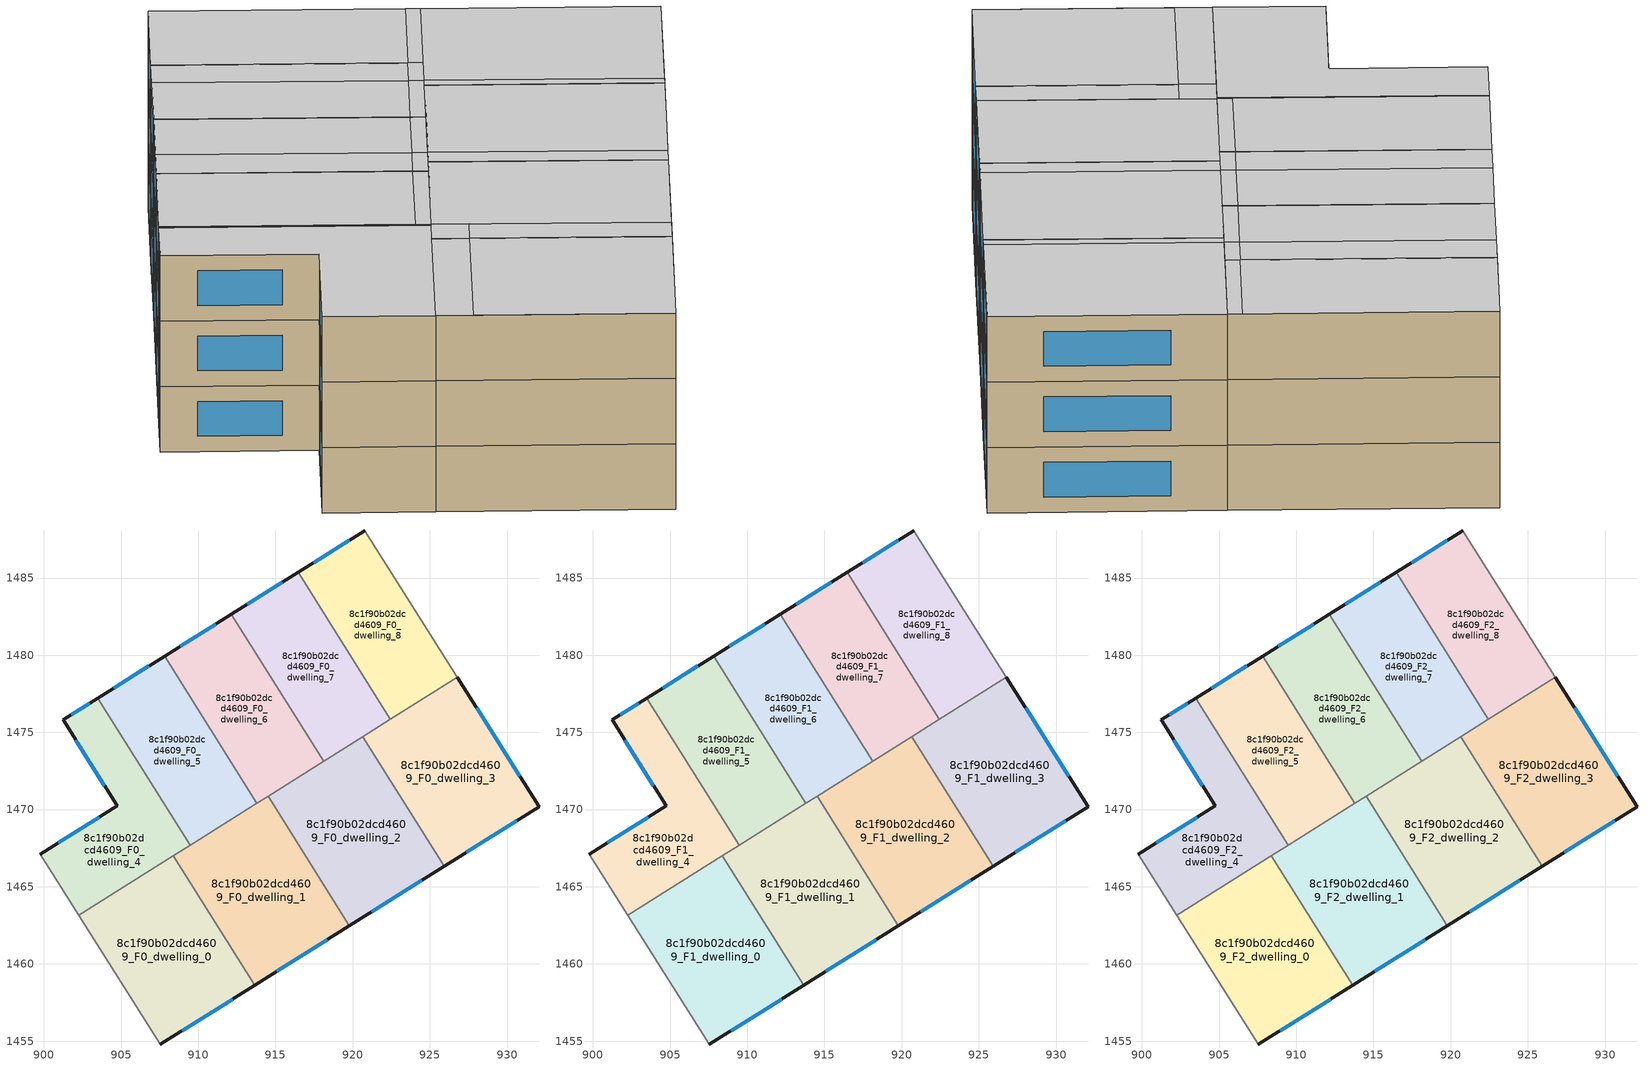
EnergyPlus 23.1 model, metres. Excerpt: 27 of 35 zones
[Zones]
8c1f90b02dcd4609_F0_dwelling_0
 floor ground (EU_floor_Construction): 908.39,1467.02 913.66,1458.63 907.53,1454.79 902.24,1463.16 z0
 wall outside (EU_wall_Construction): 907.53,1454.79 913.66,1458.63 z0:3
 wall adiabatic (EU_wall_Construction): 902.24,1463.16 907.53,1454.79 z0:3
 wall to 8c1f90b02dcd4609_F0_dwelling_1 (EU_wall_Construction): 913.66,1458.63 908.39,1467.02 z0:3
 wall to 8c1f90b02dcd4609_F0_dwelling_4 (EU_wall_Construction): 908.39,1467.02 902.24,1463.16 z0:3
 window (EU_Window_Construction): 908.97,1455.69 912.22,1457.73 z0.7:2.3
8c1f90b02dcd4609_F0_dwelling_1
 floor ground (EU_floor_Construction): 914.52,1470.87 919.79,1462.48 913.66,1458.63 908.39,1467.02 z0
 wall outside (EU_wall_Construction): 913.66,1458.63 919.79,1462.48 z0:3
 wall to 8c1f90b02dcd4609_F0_dwelling_2 (EU_wall_Construction): 919.79,1462.48 914.52,1470.87 z0:3
 wall to 8c1f90b02dcd4609_F0_dwelling_5 (EU_wall_Construction): 913.8,1470.42 909.47,1467.7 z0:3
 wall to 8c1f90b02dcd4609_F0_dwelling_4 (EU_wall_Construction): 909.47,1467.7 908.39,1467.02 z0:3
 wall to 8c1f90b02dcd4609_F0_dwelling_6 (EU_wall_Construction): 914.52,1470.87 913.8,1470.42 z0:3
 window (EU_Window_Construction): 915.1,1459.54 918.35,1461.58 z0.7:2.3
8c1f90b02dcd4609_F0_dwelling_2
 floor ground (EU_floor_Construction): 920.66,1474.72 925.92,1466.33 919.79,1462.48 914.52,1470.87 z0
 wall outside (EU_wall_Construction): 919.79,1462.48 925.92,1466.33 z0:3
 wall to 8c1f90b02dcd4609_F0_dwelling_3 (EU_wall_Construction): 925.92,1466.33 920.66,1474.72 z0:3
 wall to 8c1f90b02dcd4609_F0_dwelling_6 (EU_wall_Construction): 918.12,1473.13 914.52,1470.87 z0:3
 wall to 8c1f90b02dcd4609_F0_dwelling_7 (EU_wall_Construction): 920.66,1474.72 918.12,1473.13 z0:3
 window (EU_Window_Construction): 921.23,1463.39 924.48,1465.43 z0.7:2.3
8c1f90b02dcd4609_F0_dwelling_3
 floor ground (EU_floor_Construction): 926.78,1478.57 932.07,1470.19 925.92,1466.33 920.66,1474.72 z0
 wall outside (EU_wall_Construction): 925.92,1466.33 932.07,1470.19 926.78,1478.57 z0:3
 wall to 8c1f90b02dcd4609_F0_dwelling_8 (EU_wall_Construction): 926.78,1478.57 922.45,1475.84 z0:3
 wall to 8c1f90b02dcd4609_F0_dwelling_7 (EU_wall_Construction): 922.45,1475.84 920.66,1474.72 z0:3
 window (EU_Window_Construction): 930.83,1472.16 928.02,1476.6 / 927.37,1467.24 930.63,1469.28 z0.7:2.3
8c1f90b02dcd4609_F0_dwelling_4
 floor ground (EU_floor_Construction): 903.5,1477.22 909.47,1467.7 902.24,1463.16 899.75,1467.12 904.75,1470.25 901.24,1475.81 z0
 wall outside (EU_wall_Construction): 903.5,1477.22 901.24,1475.81 904.75,1470.25 899.75,1467.12 z0:3
 wall to 8c1f90b02dcd4609_F0_dwelling_5 (EU_wall_Construction): 909.47,1467.7 903.5,1477.22 z0:3
 wall adiabatic (EU_wall_Construction): 899.75,1467.12 902.24,1463.16 z0:3
 window (EU_Window_Construction): 903.57,1469.51 900.92,1467.85 / 902.06,1474.5 903.92,1471.55 / 902.97,1476.89 901.77,1476.14 z0.7:2.3
8c1f90b02dcd4609_F0_dwelling_5
 floor ground (EU_floor_Construction): 907.82,1479.94 913.8,1470.42 909.47,1467.7 903.5,1477.22 z0
 wall outside (EU_wall_Construction): 907.82,1479.94 903.5,1477.22 z0:3
 wall to 8c1f90b02dcd4609_F0_dwelling_6 (EU_wall_Construction): 913.8,1470.42 907.82,1479.94 z0:3
 window (EU_Window_Construction): 906.8,1479.3 904.51,1477.86 z0.7:2.3
8c1f90b02dcd4609_F0_dwelling_6
 floor ground (EU_floor_Construction): 912.14,1482.65 918.12,1473.13 913.8,1470.42 907.82,1479.94 z0
 wall outside (EU_wall_Construction): 912.14,1482.65 907.82,1479.94 z0:3
 wall to 8c1f90b02dcd4609_F0_dwelling_7 (EU_wall_Construction): 918.12,1473.13 912.14,1482.65 z0:3
 window (EU_Window_Construction): 911.13,1482.02 908.83,1480.58 z0.7:2.3
8c1f90b02dcd4609_F0_dwelling_7
 floor ground (EU_floor_Construction): 916.47,1485.37 922.45,1475.84 918.12,1473.13 912.14,1482.65 z0
 wall outside (EU_wall_Construction): 916.47,1485.37 912.14,1482.65 z0:3
 wall to 8c1f90b02dcd4609_F0_dwelling_8 (EU_wall_Construction): 922.45,1475.84 916.47,1485.37 z0:3
 window (EU_Window_Construction): 915.45,1484.73 913.16,1483.29 z0.7:2.3
8c1f90b02dcd4609_F0_dwelling_8
 floor ground (EU_floor_Construction): 920.78,1488.07 926.78,1478.57 922.45,1475.84 916.47,1485.37 z0
 wall outside (EU_wall_Construction): 920.78,1488.07 916.47,1485.37 z0:3
 wall adiabatic (EU_wall_Construction): 926.78,1478.57 920.78,1488.07 z0:3
 window (EU_Window_Construction): 919.76,1487.44 917.48,1486 z0.7:2.3
8c1f90b02dcd4609_F1_dwelling_0
 floor to 8c1f90b02dcd4609_F0_dwelling_0 (EU_floor_Construction): 908.39,1467.02 913.66,1458.63 907.53,1454.79 902.24,1463.16 z3
 wall outside (EU_wall_Construction): 907.53,1454.79 913.66,1458.63 z3:6
 wall adiabatic (EU_wall_Construction): 902.24,1463.16 907.53,1454.79 z3:6
 wall to 8c1f90b02dcd4609_F1_dwelling_1 (EU_wall_Construction): 913.66,1458.63 908.39,1467.02 z3:6
 wall to 8c1f90b02dcd4609_F1_dwelling_4 (EU_wall_Construction): 908.39,1467.02 902.24,1463.16 z3:6
 window (EU_Window_Construction): 908.97,1455.69 912.22,1457.73 z3.7:5.3
8c1f90b02dcd4609_F1_dwelling_1
 floor to 8c1f90b02dcd4609_F0_dwelling_1 (EU_floor_Construction): 914.52,1470.87 919.79,1462.48 913.66,1458.63 908.39,1467.02 z3
 wall outside (EU_wall_Construction): 913.66,1458.63 919.79,1462.48 z3:6
 wall to 8c1f90b02dcd4609_F1_dwelling_2 (EU_wall_Construction): 919.79,1462.48 914.52,1470.87 z3:6
 wall to 8c1f90b02dcd4609_F1_dwelling_5 (EU_wall_Construction): 913.8,1470.42 909.47,1467.7 z3:6
 wall to 8c1f90b02dcd4609_F1_dwelling_4 (EU_wall_Construction): 909.47,1467.7 908.39,1467.02 z3:6
 wall to 8c1f90b02dcd4609_F1_dwelling_6 (EU_wall_Construction): 914.52,1470.87 913.8,1470.42 z3:6
 window (EU_Window_Construction): 915.1,1459.54 918.35,1461.58 z3.7:5.3
8c1f90b02dcd4609_F1_dwelling_2
 floor to 8c1f90b02dcd4609_F0_dwelling_2 (EU_floor_Construction): 920.66,1474.72 925.92,1466.33 919.79,1462.48 914.52,1470.87 z3
 wall outside (EU_wall_Construction): 919.79,1462.48 925.92,1466.33 z3:6
 wall to 8c1f90b02dcd4609_F1_dwelling_3 (EU_wall_Construction): 925.92,1466.33 920.66,1474.72 z3:6
 wall to 8c1f90b02dcd4609_F1_dwelling_6 (EU_wall_Construction): 918.12,1473.13 914.52,1470.87 z3:6
 wall to 8c1f90b02dcd4609_F1_dwelling_7 (EU_wall_Construction): 920.66,1474.72 918.12,1473.13 z3:6
 window (EU_Window_Construction): 921.23,1463.39 924.48,1465.43 z3.7:5.3
8c1f90b02dcd4609_F1_dwelling_3
 floor to 8c1f90b02dcd4609_F0_dwelling_3 (EU_floor_Construction): 926.78,1478.57 932.07,1470.19 925.92,1466.33 920.66,1474.72 z3
 wall outside (EU_wall_Construction): 925.92,1466.33 932.07,1470.19 926.78,1478.57 z3:6
 wall to 8c1f90b02dcd4609_F1_dwelling_8 (EU_wall_Construction): 926.78,1478.57 922.45,1475.84 z3:6
 wall to 8c1f90b02dcd4609_F1_dwelling_7 (EU_wall_Construction): 922.45,1475.84 920.66,1474.72 z3:6
 window (EU_Window_Construction): 930.83,1472.16 928.02,1476.6 / 927.37,1467.24 930.63,1469.28 z3.7:5.3
8c1f90b02dcd4609_F1_dwelling_4
 floor to 8c1f90b02dcd4609_F0_dwelling_4 (EU_floor_Construction): 903.5,1477.22 909.47,1467.7 902.24,1463.16 899.75,1467.12 904.75,1470.25 901.24,1475.81 z3
 wall outside (EU_wall_Construction): 903.5,1477.22 901.24,1475.81 904.75,1470.25 899.75,1467.12 z3:6
 wall to 8c1f90b02dcd4609_F1_dwelling_5 (EU_wall_Construction): 909.47,1467.7 903.5,1477.22 z3:6
 wall adiabatic (EU_wall_Construction): 899.75,1467.12 902.24,1463.16 z3:6
 window (EU_Window_Construction): 903.57,1469.51 900.92,1467.85 / 902.06,1474.5 903.92,1471.55 / 902.97,1476.89 901.77,1476.14 z3.7:5.3
8c1f90b02dcd4609_F1_dwelling_5
 floor to 8c1f90b02dcd4609_F0_dwelling_5 (EU_floor_Construction): 907.82,1479.94 913.8,1470.42 909.47,1467.7 903.5,1477.22 z3
 wall outside (EU_wall_Construction): 907.82,1479.94 903.5,1477.22 z3:6
 wall to 8c1f90b02dcd4609_F1_dwelling_6 (EU_wall_Construction): 913.8,1470.42 907.82,1479.94 z3:6
 window (EU_Window_Construction): 906.8,1479.3 904.51,1477.86 z3.7:5.3
8c1f90b02dcd4609_F1_dwelling_6
 floor to 8c1f90b02dcd4609_F0_dwelling_6 (EU_floor_Construction): 912.14,1482.65 918.12,1473.13 913.8,1470.42 907.82,1479.94 z3
 wall outside (EU_wall_Construction): 912.14,1482.65 907.82,1479.94 z3:6
 wall to 8c1f90b02dcd4609_F1_dwelling_7 (EU_wall_Construction): 918.12,1473.13 912.14,1482.65 z3:6
 window (EU_Window_Construction): 911.13,1482.02 908.83,1480.58 z3.7:5.3
8c1f90b02dcd4609_F1_dwelling_7
 floor to 8c1f90b02dcd4609_F0_dwelling_7 (EU_floor_Construction): 916.47,1485.37 922.45,1475.84 918.12,1473.13 912.14,1482.65 z3
 wall outside (EU_wall_Construction): 916.47,1485.37 912.14,1482.65 z3:6
 wall to 8c1f90b02dcd4609_F1_dwelling_8 (EU_wall_Construction): 922.45,1475.84 916.47,1485.37 z3:6
 window (EU_Window_Construction): 915.45,1484.73 913.16,1483.29 z3.7:5.3
8c1f90b02dcd4609_F1_dwelling_8
 floor to 8c1f90b02dcd4609_F0_dwelling_8 (EU_floor_Construction): 920.78,1488.07 926.78,1478.57 922.45,1475.84 916.47,1485.37 z3
 wall outside (EU_wall_Construction): 920.78,1488.07 916.47,1485.37 z3:6
 wall adiabatic (EU_wall_Construction): 926.78,1478.57 920.78,1488.07 z3:6
 window (EU_Window_Construction): 919.76,1487.44 917.48,1486 z3.7:5.3
8c1f90b02dcd4609_F2_dwelling_0
 floor to 8c1f90b02dcd4609_F1_dwelling_0 (EU_floor_Construction): 908.39,1467.02 913.66,1458.63 907.53,1454.79 902.24,1463.16 z6
 wall outside (EU_wall_Construction): 907.53,1454.79 913.66,1458.63 z6:9
 wall adiabatic (EU_wall_Construction): 902.24,1463.16 907.53,1454.79 z6:9
 wall to 8c1f90b02dcd4609_F2_dwelling_1 (EU_wall_Construction): 913.66,1458.63 908.39,1467.02 z6:9
 wall to 8c1f90b02dcd4609_F2_dwelling_4 (EU_wall_Construction): 908.39,1467.02 902.24,1463.16 z6:9
 window (EU_Window_Construction): 908.97,1455.69 912.22,1457.73 z6.7:8.3
 ceiling adiabatic (EU_roof_Construction): 913.66,1458.63 909.22,1465.7 903.08,1461.84 907.53,1454.79 z9
 ceiling to 8c1f90b02dcd4609_F3_dwelling_7 (EU_floor_Construction): 909.22,1465.7 908.39,1467.02 902.24,1463.16 903.08,1461.84 z9
8c1f90b02dcd4609_F2_dwelling_1
 floor to 8c1f90b02dcd4609_F1_dwelling_1 (EU_floor_Construction): 914.52,1470.87 919.79,1462.48 913.66,1458.63 908.39,1467.02 z6
 wall outside (EU_wall_Construction): 913.66,1458.63 919.79,1462.48 z6:9
 wall to 8c1f90b02dcd4609_F2_dwelling_2 (EU_wall_Construction): 919.79,1462.48 914.52,1470.87 z6:9
 wall to 8c1f90b02dcd4609_F2_dwelling_5 (EU_wall_Construction): 913.8,1470.42 909.47,1467.7 z6:9
 wall to 8c1f90b02dcd4609_F2_dwelling_4 (EU_wall_Construction): 909.47,1467.7 908.39,1467.02 z6:9
 wall to 8c1f90b02dcd4609_F2_dwelling_6 (EU_wall_Construction): 914.52,1470.87 913.8,1470.42 z6:9
 window (EU_Window_Construction): 915.1,1459.54 918.35,1461.58 z6.7:8.3
 ceiling to 8c1f90b02dcd4609_F3_dwelling_4 (EU_floor_Construction): 919.79,1462.48 914.52,1470.87 909.54,1467.74 914.81,1459.35 z9
 ceiling adiabatic (EU_roof_Construction): 914.81,1459.35 910.37,1466.42 909.22,1465.7 913.66,1458.63 z9
 ceiling to 8c1f90b02dcd4609_F3_dwelling_7 (EU_floor_Construction): 910.37,1466.42 909.54,1467.74 908.39,1467.02 909.22,1465.7 z9
8c1f90b02dcd4609_F2_dwelling_2
 floor to 8c1f90b02dcd4609_F1_dwelling_2 (EU_floor_Construction): 920.66,1474.72 925.92,1466.33 919.79,1462.48 914.52,1470.87 z6
 wall outside (EU_wall_Construction): 919.79,1462.48 925.92,1466.33 z6:9
 wall to 8c1f90b02dcd4609_F2_dwelling_3 (EU_wall_Construction): 925.92,1466.33 920.66,1474.72 z6:9
 wall to 8c1f90b02dcd4609_F2_dwelling_6 (EU_wall_Construction): 918.12,1473.13 914.52,1470.87 z6:9
 wall to 8c1f90b02dcd4609_F2_dwelling_7 (EU_wall_Construction): 920.66,1474.72 918.12,1473.13 z6:9
 window (EU_Window_Construction): 921.23,1463.39 924.48,1465.43 z6.7:8.3
 ceiling to 8c1f90b02dcd4609_F3_dwelling_2 (EU_floor_Construction): 925.92,1466.33 920.66,1474.72 915.29,1471.35 920.55,1462.96 z9
 ceiling to 8c1f90b02dcd4609_F3_dwelling_4 (EU_floor_Construction): 920.55,1462.96 915.29,1471.35 914.52,1470.87 919.79,1462.48 z9
8c1f90b02dcd4609_F2_dwelling_3
 floor to 8c1f90b02dcd4609_F1_dwelling_3 (EU_floor_Construction): 926.78,1478.57 932.07,1470.19 925.92,1466.33 920.66,1474.72 z6
 wall outside (EU_wall_Construction): 925.92,1466.33 932.07,1470.19 926.78,1478.57 z6:9
 wall to 8c1f90b02dcd4609_F2_dwelling_8 (EU_wall_Construction): 926.78,1478.57 922.45,1475.84 z6:9
 wall to 8c1f90b02dcd4609_F2_dwelling_7 (EU_wall_Construction): 922.45,1475.84 920.66,1474.72 z6:9
 window (EU_Window_Construction): 930.83,1472.16 928.02,1476.6 / 927.37,1467.24 930.63,1469.28 z6.7:8.3
 ceiling to 8c1f90b02dcd4609_F3_dwelling_0 (EU_floor_Construction): 932.07,1470.19 926.78,1478.57 921.03,1474.96 926.3,1466.57 z9
 ceiling to 8c1f90b02dcd4609_F3_dwelling_2 (EU_floor_Construction): 926.28,1466.55 926.3,1466.57 921.03,1474.96 920.66,1474.72 925.92,1466.33 z9
8c1f90b02dcd4609_F2_dwelling_4
 floor to 8c1f90b02dcd4609_F1_dwelling_4 (EU_floor_Construction): 903.5,1477.22 909.47,1467.7 902.24,1463.16 899.75,1467.12 904.75,1470.25 901.24,1475.81 z6
 wall outside (EU_wall_Construction): 903.5,1477.22 901.24,1475.81 904.75,1470.25 899.75,1467.12 z6:9
 wall to 8c1f90b02dcd4609_F2_dwelling_5 (EU_wall_Construction): 909.47,1467.7 903.5,1477.22 z6:9
 wall adiabatic (EU_wall_Construction): 899.75,1467.12 902.24,1463.16 z6:9
 window (EU_Window_Construction): 903.57,1469.51 900.92,1467.85 / 902.06,1474.5 903.92,1471.55 / 902.97,1476.89 901.77,1476.14 z6.7:8.3
 ceiling to 8c1f90b02dcd4609_F3_dwelling_7 (EU_floor_Construction): 909.47,1467.7 903.5,1477.22 901.24,1475.81 904.75,1470.25 899.75,1467.12 902.24,1463.16 z9
8c1f90b02dcd4609_F2_dwelling_5
 floor to 8c1f90b02dcd4609_F1_dwelling_5 (EU_floor_Construction): 907.82,1479.94 913.8,1470.42 909.47,1467.7 903.5,1477.22 z6
 wall outside (EU_wall_Construction): 907.82,1479.94 903.5,1477.22 z6:9
 wall to 8c1f90b02dcd4609_F2_dwelling_6 (EU_wall_Construction): 913.8,1470.42 907.82,1479.94 z6:9
 window (EU_Window_Construction): 906.8,1479.3 904.51,1477.86 z6.7:8.3
 ceiling to 8c1f90b02dcd4609_F3_dwelling_5 (EU_floor_Construction): 913.44,1470.98 907.82,1479.94 903.56,1477.27 909.18,1468.31 z9
 ceiling to 8c1f90b02dcd4609_F3_dwelling_4 (EU_floor_Construction): 913.8,1470.42 913.44,1470.98 909.18,1468.31 909.54,1467.74 z9
 ceiling to 8c1f90b02dcd4609_F3_dwelling_7 (EU_floor_Construction): 909.54,1467.74 903.56,1477.27 903.5,1477.22 909.47,1467.7 z9
8c1f90b02dcd4609_F2_dwelling_6
 floor to 8c1f90b02dcd4609_F1_dwelling_6 (EU_floor_Construction): 912.14,1482.65 918.12,1473.13 913.8,1470.42 907.82,1479.94 z6
 wall outside (EU_wall_Construction): 912.14,1482.65 907.82,1479.94 z6:9
 wall to 8c1f90b02dcd4609_F2_dwelling_7 (EU_wall_Construction): 918.12,1473.13 912.14,1482.65 z6:9
 window (EU_Window_Construction): 911.13,1482.02 908.83,1480.58 z6.7:8.3
 ceiling to 8c1f90b02dcd4609_F3_dwelling_3 (EU_floor_Construction): 917.77,1473.7 912.14,1482.65 909.31,1480.87 914.93,1471.92 z9
 ceiling to 8c1f90b02dcd4609_F3_dwelling_5 (EU_floor_Construction): 914.93,1471.92 909.31,1480.87 907.82,1479.94 913.44,1470.98 z9
 ceiling to 8c1f90b02dcd4609_F3_dwelling_2 (EU_floor_Construction): 918.12,1473.13 917.77,1473.7 914.93,1471.92 915.29,1471.35 z9
 ceiling to 8c1f90b02dcd4609_F3_dwelling_4 (EU_floor_Construction): 915.29,1471.35 914.93,1471.92 913.44,1470.98 913.8,1470.42 z9
8c1f90b02dcd4609_F2_dwelling_7
 floor to 8c1f90b02dcd4609_F1_dwelling_7 (EU_floor_Construction): 916.47,1485.37 922.45,1475.84 918.12,1473.13 912.14,1482.65 z6
 wall outside (EU_wall_Construction): 916.47,1485.37 912.14,1482.65 z6:9
 wall to 8c1f90b02dcd4609_F2_dwelling_8 (EU_wall_Construction): 922.45,1475.84 916.47,1485.37 z6:9
 window (EU_Window_Construction): 915.45,1484.73 913.16,1483.29 z6.7:8.3
 ceiling to 8c1f90b02dcd4609_F3_dwelling_3 (EU_floor_Construction): 920.68,1475.52 915.05,1484.48 912.14,1482.65 917.77,1473.7 z9
 ceiling to 8c1f90b02dcd4609_F3_dwelling_0 (EU_floor_Construction): 922.45,1475.84 922.1,1476.39 920.69,1475.5 921.03,1474.96 z9
 ceiling to 8c1f90b02dcd4609_F3_dwelling_2 (EU_floor_Construction): 921.03,1474.96 920.68,1475.52 917.77,1473.7 918.12,1473.13 z9
 ceiling adiabatic (EU_roof_Construction): 922.1,1476.39 916.47,1485.37 915.05,1484.48 920.69,1475.5 z9
8c1f90b02dcd4609_F2_dwelling_8
 floor to 8c1f90b02dcd4609_F1_dwelling_8 (EU_floor_Construction): 920.78,1488.07 926.78,1478.57 922.45,1475.84 916.47,1485.37 z6
 wall outside (EU_wall_Construction): 920.78,1488.07 916.47,1485.37 z6:9
 wall adiabatic (EU_wall_Construction): 926.78,1478.57 920.78,1488.07 z6:9
 window (EU_Window_Construction): 919.76,1487.44 917.48,1486 z6.7:8.3
 ceiling to 8c1f90b02dcd4609_F3_dwelling_1 (EU_floor_Construction): 926.43,1479.11 920.78,1488.07 916.47,1485.37 922.1,1476.39 z9
 ceiling to 8c1f90b02dcd4609_F3_dwelling_0 (EU_floor_Construction): 926.78,1478.57 926.43,1479.11 922.1,1476.39 922.45,1475.84 z9
[Building]
EU S2 Campaign: North Axis=0; Terrain=City; Solar Distribution=FullExterior
[Site:Location]
Budapest.Ferenc.Liszt.Intl.AP: Latitude=47.437; Longitude=19.256; Time Zone=1; Elevation=185
[SizingPeriod:WeatherFileDays]
AnnualSizingPeriod: Begin Month=1; Begin Day of Month=1; End Month=12; End Day of Month=31; Day of Week for Start Day=Monday; Use Weather File Daylight Saving Period=No; Use Weather File Rain and Snow Indicators=No
[MATERIAL]
EU_InternalMass_Material: Roughness=MediumRough; Thickness=0.1; Conductivity=1; Density=1800; Specific Heat=900; Thermal Absorptance=0.9; Solar Absorptance=0.7; Visible Absorptance=0.7
[MATERIAL:NOMASS] Roughness=MediumRough; Thermal Absorptance=0.9; Solar Absorptance=0.7; Visible Absorptance=0.7
Name | Thermal Resistance
EU_wall_NoMass | 0.832559
EU_roof_NoMass | 1.39638
EU_floor_NoMass | 0.872794
[WINDOWMATERIAL:SIMPLEGLAZINGSYSTEM]
EU_Window_SimpleGlazing: UFactor=2.79869; Solar Heat Gain Coefficient=0.75; Visible Transmittance=0.75
[CONSTRUCTION]
EU_wall_Construction: EU_wall_NoMass
EU_roof_Construction: EU_roof_NoMass
EU_floor_Construction: EU_floor_NoMass
EU_Window_Construction: EU_Window_SimpleGlazing
EU_InternalMass_Construction: EU_InternalMass_Material
[ZONE] Type=1; Multiplier=1; Ceiling Height=autocalculate; Floor Area=autocalculate; Part of Total Floor Area=Yes
Name | Volume
8c1f90b02dcd4609_F0_dwelling_0; 8c1f90b02dcd4609_F1_dwelling_0; 8c1f90b02dcd4609_F2_dwelling_0 | 215.212
8c1f90b02dcd4609_F0_dwelling_1; 8c1f90b02dcd4609_F1_dwelling_1; 8c1f90b02dcd4609_F2_dwelling_1 | 215.224
8c1f90b02dcd4609_F0_dwelling_2; 8c1f90b02dcd4609_F1_dwelling_2; 8c1f90b02dcd4609_F2_dwelling_2 | 215.227
8c1f90b02dcd4609_F0_dwelling_3; 8c1f90b02dcd4609_F1_dwelling_3; 8c1f90b02dcd4609_F2_dwelling_3 | 215.237
8c1f90b02dcd4609_F0_dwelling_4; 8c1f90b02dcd4609_F1_dwelling_4; 8c1f90b02dcd4609_F2_dwelling_4 | 172.182
8c1f90b02dcd4609_F0_dwelling_5; 8c1f90b02dcd4609_F1_dwelling_5; 8c1f90b02dcd4609_F2_dwelling_5 | 172.198
8c1f90b02dcd4609_F0_dwelling_6; 8c1f90b02dcd4609_F1_dwelling_6; 8c1f90b02dcd4609_F2_dwelling_6 | 172.229
8c1f90b02dcd4609_F0_dwelling_7; 8c1f90b02dcd4609_F1_dwelling_7; 8c1f90b02dcd4609_F2_dwelling_7 | 172.185
8c1f90b02dcd4609_F0_dwelling_8; 8c1f90b02dcd4609_F1_dwelling_8; 8c1f90b02dcd4609_F2_dwelling_8 | 172.165
[INTERNALMASS] Construction=EU_InternalMass_Construction
Name | Zone or ZoneList | Surface Area
8c1f90b02dcd4609_F0_dwelling_0_EU_InternalMass | 8c1f90b02dcd4609_F0_dwelling_0 | 71.7373
8c1f90b02dcd4609_F0_dwelling_1_EU_InternalMass | 8c1f90b02dcd4609_F0_dwelling_1 | 71.7413
8c1f90b02dcd4609_F0_dwelling_2_EU_InternalMass | 8c1f90b02dcd4609_F0_dwelling_2 | 71.7422
8c1f90b02dcd4609_F0_dwelling_3_EU_InternalMass | 8c1f90b02dcd4609_F0_dwelling_3 | 71.7455
8c1f90b02dcd4609_F0_dwelling_4_EU_InternalMass | 8c1f90b02dcd4609_F0_dwelling_4 | 57.3941
8c1f90b02dcd4609_F0_dwelling_5_EU_InternalMass | 8c1f90b02dcd4609_F0_dwelling_5 | 57.3993
8c1f90b02dcd4609_F0_dwelling_6_EU_InternalMass | 8c1f90b02dcd4609_F0_dwelling_6 | 57.4096
8c1f90b02dcd4609_F0_dwelling_7_EU_InternalMass | 8c1f90b02dcd4609_F0_dwelling_7 | 57.3949
8c1f90b02dcd4609_F0_dwelling_8_EU_InternalMass | 8c1f90b02dcd4609_F0_dwelling_8 | 57.3887
8c1f90b02dcd4609_F1_dwelling_0_EU_InternalMass | 8c1f90b02dcd4609_F1_dwelling_0 | 71.7373
8c1f90b02dcd4609_F1_dwelling_1_EU_InternalMass | 8c1f90b02dcd4609_F1_dwelling_1 | 71.7413
8c1f90b02dcd4609_F1_dwelling_2_EU_InternalMass | 8c1f90b02dcd4609_F1_dwelling_2 | 71.7422
8c1f90b02dcd4609_F1_dwelling_3_EU_InternalMass | 8c1f90b02dcd4609_F1_dwelling_3 | 71.7455
8c1f90b02dcd4609_F1_dwelling_4_EU_InternalMass | 8c1f90b02dcd4609_F1_dwelling_4 | 57.3941
8c1f90b02dcd4609_F1_dwelling_5_EU_InternalMass | 8c1f90b02dcd4609_F1_dwelling_5 | 57.3993
8c1f90b02dcd4609_F1_dwelling_6_EU_InternalMass | 8c1f90b02dcd4609_F1_dwelling_6 | 57.4096
8c1f90b02dcd4609_F1_dwelling_7_EU_InternalMass | 8c1f90b02dcd4609_F1_dwelling_7 | 57.3949
8c1f90b02dcd4609_F1_dwelling_8_EU_InternalMass | 8c1f90b02dcd4609_F1_dwelling_8 | 57.3887
8c1f90b02dcd4609_F2_dwelling_0_EU_InternalMass | 8c1f90b02dcd4609_F2_dwelling_0 | 71.7373
8c1f90b02dcd4609_F2_dwelling_1_EU_InternalMass | 8c1f90b02dcd4609_F2_dwelling_1 | 71.7413
8c1f90b02dcd4609_F2_dwelling_2_EU_InternalMass | 8c1f90b02dcd4609_F2_dwelling_2 | 71.7422
8c1f90b02dcd4609_F2_dwelling_3_EU_InternalMass | 8c1f90b02dcd4609_F2_dwelling_3 | 71.7455
8c1f90b02dcd4609_F2_dwelling_4_EU_InternalMass | 8c1f90b02dcd4609_F2_dwelling_4 | 57.3941
8c1f90b02dcd4609_F2_dwelling_5_EU_InternalMass | 8c1f90b02dcd4609_F2_dwelling_5 | 57.3993
8c1f90b02dcd4609_F2_dwelling_6_EU_InternalMass | 8c1f90b02dcd4609_F2_dwelling_6 | 57.4096
8c1f90b02dcd4609_F2_dwelling_7_EU_InternalMass | 8c1f90b02dcd4609_F2_dwelling_7 | 57.3949
8c1f90b02dcd4609_F2_dwelling_8_EU_InternalMass | 8c1f90b02dcd4609_F2_dwelling_8 | 57.3887
[OTHEREQUIPMENT] Fuel Type=Electricity; Design Level Calculation Method=Watts/Area; Power per Zone Floor Area=1; Fraction Latent=0; Fraction Radiant=0; Fraction Lost=0; Carbon Dioxide Generation Rate=0; EndUse Subcategory=EU_Step8_InternalGains
Name | Zone or ZoneList or Space or SpaceList | Schedule
EU_Step8_InternalGain_8c1f90b02dcd4609_F0_dwelling_0_f000 | 8c1f90b02dcd4609_F0_dwelling_0 | EU_Step8_GainSchedule_8c1f90b02dcd4609_F0_dwelling_0_f000
EU_Step8_InternalGain_8c1f90b02dcd4609_F0_dwelling_1_f000 | 8c1f90b02dcd4609_F0_dwelling_1 | EU_Step8_GainSchedule_8c1f90b02dcd4609_F0_dwelling_1_f000
EU_Step8_InternalGain_8c1f90b02dcd4609_F0_dwelling_2_f000 | 8c1f90b02dcd4609_F0_dwelling_2 | EU_Step8_GainSchedule_8c1f90b02dcd4609_F0_dwelling_2_f000
EU_Step8_InternalGain_8c1f90b02dcd4609_F0_dwelling_3_f000 | 8c1f90b02dcd4609_F0_dwelling_3 | EU_Step8_GainSchedule_8c1f90b02dcd4609_F0_dwelling_3_f000
EU_Step8_InternalGain_8c1f90b02dcd4609_F0_dwelling_4_f000 | 8c1f90b02dcd4609_F0_dwelling_4 | EU_Step8_GainSchedule_8c1f90b02dcd4609_F0_dwelling_4_f000
EU_Step8_InternalGain_8c1f90b02dcd4609_F0_dwelling_5_f000 | 8c1f90b02dcd4609_F0_dwelling_5 | EU_Step8_GainSchedule_8c1f90b02dcd4609_F0_dwelling_5_f000
EU_Step8_InternalGain_8c1f90b02dcd4609_F0_dwelling_6_f000 | 8c1f90b02dcd4609_F0_dwelling_6 | EU_Step8_GainSchedule_8c1f90b02dcd4609_F0_dwelling_6_f000
EU_Step8_InternalGain_8c1f90b02dcd4609_F0_dwelling_7_f000 | 8c1f90b02dcd4609_F0_dwelling_7 | EU_Step8_GainSchedule_8c1f90b02dcd4609_F0_dwelling_7_f000
EU_Step8_InternalGain_8c1f90b02dcd4609_F0_dwelling_8_f000 | 8c1f90b02dcd4609_F0_dwelling_8 | EU_Step8_GainSchedule_8c1f90b02dcd4609_F0_dwelling_8_f000
EU_Step8_InternalGain_8c1f90b02dcd4609_F1_dwelling_0_f000 | 8c1f90b02dcd4609_F1_dwelling_0 | EU_Step8_GainSchedule_8c1f90b02dcd4609_F1_dwelling_0_f000
EU_Step8_InternalGain_8c1f90b02dcd4609_F1_dwelling_1_f000 | 8c1f90b02dcd4609_F1_dwelling_1 | EU_Step8_GainSchedule_8c1f90b02dcd4609_F1_dwelling_1_f000
EU_Step8_InternalGain_8c1f90b02dcd4609_F1_dwelling_2_f000 | 8c1f90b02dcd4609_F1_dwelling_2 | EU_Step8_GainSchedule_8c1f90b02dcd4609_F1_dwelling_2_f000
EU_Step8_InternalGain_8c1f90b02dcd4609_F1_dwelling_3_f000 | 8c1f90b02dcd4609_F1_dwelling_3 | EU_Step8_GainSchedule_8c1f90b02dcd4609_F1_dwelling_3_f000
EU_Step8_InternalGain_8c1f90b02dcd4609_F1_dwelling_4_f000 | 8c1f90b02dcd4609_F1_dwelling_4 | EU_Step8_GainSchedule_8c1f90b02dcd4609_F1_dwelling_4_f000
EU_Step8_InternalGain_8c1f90b02dcd4609_F1_dwelling_5_f000 | 8c1f90b02dcd4609_F1_dwelling_5 | EU_Step8_GainSchedule_8c1f90b02dcd4609_F1_dwelling_5_f000
EU_Step8_InternalGain_8c1f90b02dcd4609_F1_dwelling_6_f000 | 8c1f90b02dcd4609_F1_dwelling_6 | EU_Step8_GainSchedule_8c1f90b02dcd4609_F1_dwelling_6_f000
EU_Step8_InternalGain_8c1f90b02dcd4609_F1_dwelling_7_f000 | 8c1f90b02dcd4609_F1_dwelling_7 | EU_Step8_GainSchedule_8c1f90b02dcd4609_F1_dwelling_7_f000
EU_Step8_InternalGain_8c1f90b02dcd4609_F1_dwelling_8_f000 | 8c1f90b02dcd4609_F1_dwelling_8 | EU_Step8_GainSchedule_8c1f90b02dcd4609_F1_dwelling_8_f000
EU_Step8_InternalGain_8c1f90b02dcd4609_F2_dwelling_0_f000 | 8c1f90b02dcd4609_F2_dwelling_0 | EU_Step8_GainSchedule_8c1f90b02dcd4609_F2_dwelling_0_f000
EU_Step8_InternalGain_8c1f90b02dcd4609_F2_dwelling_1_f000 | 8c1f90b02dcd4609_F2_dwelling_1 | EU_Step8_GainSchedule_8c1f90b02dcd4609_F2_dwelling_1_f000
EU_Step8_InternalGain_8c1f90b02dcd4609_F2_dwelling_2_f000 | 8c1f90b02dcd4609_F2_dwelling_2 | EU_Step8_GainSchedule_8c1f90b02dcd4609_F2_dwelling_2_f000
EU_Step8_InternalGain_8c1f90b02dcd4609_F2_dwelling_3_f000 | 8c1f90b02dcd4609_F2_dwelling_3 | EU_Step8_GainSchedule_8c1f90b02dcd4609_F2_dwelling_3_f000
EU_Step8_InternalGain_8c1f90b02dcd4609_F2_dwelling_4_f000 | 8c1f90b02dcd4609_F2_dwelling_4 | EU_Step8_GainSchedule_8c1f90b02dcd4609_F2_dwelling_4_f000
EU_Step8_InternalGain_8c1f90b02dcd4609_F2_dwelling_5_f000 | 8c1f90b02dcd4609_F2_dwelling_5 | EU_Step8_GainSchedule_8c1f90b02dcd4609_F2_dwelling_5_f000
EU_Step8_InternalGain_8c1f90b02dcd4609_F2_dwelling_6_f000 | 8c1f90b02dcd4609_F2_dwelling_6 | EU_Step8_GainSchedule_8c1f90b02dcd4609_F2_dwelling_6_f000
EU_Step8_InternalGain_8c1f90b02dcd4609_F2_dwelling_7_f000 | 8c1f90b02dcd4609_F2_dwelling_7 | EU_Step8_GainSchedule_8c1f90b02dcd4609_F2_dwelling_7_f000
EU_Step8_InternalGain_8c1f90b02dcd4609_F2_dwelling_8_f000 | 8c1f90b02dcd4609_F2_dwelling_8 | EU_Step8_GainSchedule_8c1f90b02dcd4609_F2_dwelling_8_f000
[ZONEVENTILATION:DESIGNFLOWRATE] Schedule=EU_AlwaysOn; Design Flow Rate Calculation Method=AirChanges/Hour; Air Changes per Hour=0.475469; Ventilation Type=Natural; Fan Pressure Rise=0; Fan Total Efficiency=1; Constant Term Coefficient=1; Temperature Term Coefficient=0; Velocity Term Coefficient=0; Velocity Squared Term Coefficient=0; Minimum Indoor Temperature=-100; Maximum Indoor Temperature=100; Delta Temperature=-100; Minimum Outdoor Temperature=-100; Maximum Outdoor Temperature=100; Maximum Wind Speed=40
Name | Zone or ZoneList or Space or SpaceList
EU_ConstantAir_8c1f90b02dcd4609_F0_dwelling_0 | 8c1f90b02dcd4609_F0_dwelling_0
EU_ConstantAir_8c1f90b02dcd4609_F0_dwelling_1 | 8c1f90b02dcd4609_F0_dwelling_1
EU_ConstantAir_8c1f90b02dcd4609_F0_dwelling_2 | 8c1f90b02dcd4609_F0_dwelling_2
EU_ConstantAir_8c1f90b02dcd4609_F0_dwelling_3 | 8c1f90b02dcd4609_F0_dwelling_3
EU_ConstantAir_8c1f90b02dcd4609_F0_dwelling_4 | 8c1f90b02dcd4609_F0_dwelling_4
EU_ConstantAir_8c1f90b02dcd4609_F0_dwelling_5 | 8c1f90b02dcd4609_F0_dwelling_5
EU_ConstantAir_8c1f90b02dcd4609_F0_dwelling_6 | 8c1f90b02dcd4609_F0_dwelling_6
EU_ConstantAir_8c1f90b02dcd4609_F0_dwelling_7 | 8c1f90b02dcd4609_F0_dwelling_7
EU_ConstantAir_8c1f90b02dcd4609_F0_dwelling_8 | 8c1f90b02dcd4609_F0_dwelling_8
EU_ConstantAir_8c1f90b02dcd4609_F1_dwelling_0 | 8c1f90b02dcd4609_F1_dwelling_0
EU_ConstantAir_8c1f90b02dcd4609_F1_dwelling_1 | 8c1f90b02dcd4609_F1_dwelling_1
EU_ConstantAir_8c1f90b02dcd4609_F1_dwelling_2 | 8c1f90b02dcd4609_F1_dwelling_2
EU_ConstantAir_8c1f90b02dcd4609_F1_dwelling_3 | 8c1f90b02dcd4609_F1_dwelling_3
EU_ConstantAir_8c1f90b02dcd4609_F1_dwelling_4 | 8c1f90b02dcd4609_F1_dwelling_4
EU_ConstantAir_8c1f90b02dcd4609_F1_dwelling_5 | 8c1f90b02dcd4609_F1_dwelling_5
EU_ConstantAir_8c1f90b02dcd4609_F1_dwelling_6 | 8c1f90b02dcd4609_F1_dwelling_6
EU_ConstantAir_8c1f90b02dcd4609_F1_dwelling_7 | 8c1f90b02dcd4609_F1_dwelling_7
EU_ConstantAir_8c1f90b02dcd4609_F1_dwelling_8 | 8c1f90b02dcd4609_F1_dwelling_8
EU_ConstantAir_8c1f90b02dcd4609_F2_dwelling_0 | 8c1f90b02dcd4609_F2_dwelling_0
EU_ConstantAir_8c1f90b02dcd4609_F2_dwelling_1 | 8c1f90b02dcd4609_F2_dwelling_1
EU_ConstantAir_8c1f90b02dcd4609_F2_dwelling_2 | 8c1f90b02dcd4609_F2_dwelling_2
EU_ConstantAir_8c1f90b02dcd4609_F2_dwelling_3 | 8c1f90b02dcd4609_F2_dwelling_3
EU_ConstantAir_8c1f90b02dcd4609_F2_dwelling_4 | 8c1f90b02dcd4609_F2_dwelling_4
EU_ConstantAir_8c1f90b02dcd4609_F2_dwelling_5 | 8c1f90b02dcd4609_F2_dwelling_5
EU_ConstantAir_8c1f90b02dcd4609_F2_dwelling_6 | 8c1f90b02dcd4609_F2_dwelling_6
EU_ConstantAir_8c1f90b02dcd4609_F2_dwelling_7 | 8c1f90b02dcd4609_F2_dwelling_7
EU_ConstantAir_8c1f90b02dcd4609_F2_dwelling_8 | 8c1f90b02dcd4609_F2_dwelling_8
[HVACTEMPLATE:THERMOSTAT] Constant Heating Setpoint=20; Constant Cooling Setpoint=50
EU_HeatOnly_8c1f90b02dcd4609_F0_dwelling_0; EU_HeatOnly_8c1f90b02dcd4609_F0_dwelling_1; EU_HeatOnly_8c1f90b02dcd4609_F0_dwelling_2; EU_HeatOnly_8c1f90b02dcd4609_F0_dwelling_3; EU_HeatOnly_8c1f90b02dcd4609_F0_dwelling_4; EU_HeatOnly_8c1f90b02dcd4609_F0_dwelling_5; EU_HeatOnly_8c1f90b02dcd4609_F0_dwelling_6; EU_HeatOnly_8c1f90b02dcd4609_F0_dwelling_7; EU_HeatOnly_8c1f90b02dcd4609_F0_dwelling_8; EU_HeatOnly_8c1f90b02dcd4609_F1_dwelling_0; EU_HeatOnly_8c1f90b02dcd4609_F1_dwelling_1; EU_HeatOnly_8c1f90b02dcd4609_F1_dwelling_2; EU_HeatOnly_8c1f90b02dcd4609_F1_dwelling_3; EU_HeatOnly_8c1f90b02dcd4609_F1_dwelling_4; EU_HeatOnly_8c1f90b02dcd4609_F1_dwelling_5; EU_HeatOnly_8c1f90b02dcd4609_F1_dwelling_6; EU_HeatOnly_8c1f90b02dcd4609_F1_dwelling_7; EU_HeatOnly_8c1f90b02dcd4609_F1_dwelling_8; EU_HeatOnly_8c1f90b02dcd4609_F2_dwelling_0; EU_HeatOnly_8c1f90b02dcd4609_F2_dwelling_1; EU_HeatOnly_8c1f90b02dcd4609_F2_dwelling_2; EU_HeatOnly_8c1f90b02dcd4609_F2_dwelling_3; EU_HeatOnly_8c1f90b02dcd4609_F2_dwelling_4; EU_HeatOnly_8c1f90b02dcd4609_F2_dwelling_5; EU_HeatOnly_8c1f90b02dcd4609_F2_dwelling_6; EU_HeatOnly_8c1f90b02dcd4609_F2_dwelling_7; EU_HeatOnly_8c1f90b02dcd4609_F2_dwelling_8; EU_HeatOnly_8c1f90b02dcd4609_F3_dwelling_0; EU_HeatOnly_8c1f90b02dcd4609_F3_dwelling_1; EU_HeatOnly_8c1f90b02dcd4609_F3_dwelling_2; EU_HeatOnly_8c1f90b02dcd4609_F3_dwelling_3; EU_HeatOnly_8c1f90b02dcd4609_F3_dwelling_4; EU_HeatOnly_8c1f90b02dcd4609_F3_dwelling_5; EU_HeatOnly_8c1f90b02dcd4609_F3_dwelling_6; EU_HeatOnly_8c1f90b02dcd4609_F3_dwelling_7
[HVACTEMPLATE:ZONE:IDEALLOADSAIRSYSTEM] System Availability Schedule=EU_AlwaysOn; Maximum Heating Supply Air Temperature=50; Minimum Cooling Supply Air Temperature=13; Maximum Heating Supply Air Humidity Ratio=0.0156; Minimum Cooling Supply Air Humidity Ratio=0.0077; Heating Limit=NoLimit; Cooling Limit=NoLimit; Heating Availability Schedule=EU_AlwaysOn; Cooling Availability Schedule=EU_CoolingOff; Dehumidification Control Type=ConstantSensibleHeatRatio; Cooling Sensible Heat Ratio=0.7; Dehumidification Setpoint=60; Humidification Control Type=None; Humidification Setpoint=30; Outdoor Air Method=None; Outdoor Air Flow Rate per Person=0.00944; Outdoor Air Flow Rate per Zone Floor Area=0; Outdoor Air Flow Rate per Zone=0; Demand Controlled Ventilation Type=None; Outdoor Air Economizer Type=NoEconomizer; Heat Recovery Type=None; Sensible Heat Recovery Effectiveness=0.7; Latent Heat Recovery Effectiveness=0.65
Name | Template Thermostat
8c1f90b02dcd4609_F0_dwelling_0 | EU_HeatOnly_8c1f90b02dcd4609_F0_dwelling_0
8c1f90b02dcd4609_F0_dwelling_1 | EU_HeatOnly_8c1f90b02dcd4609_F0_dwelling_1
8c1f90b02dcd4609_F0_dwelling_2 | EU_HeatOnly_8c1f90b02dcd4609_F0_dwelling_2
8c1f90b02dcd4609_F0_dwelling_3 | EU_HeatOnly_8c1f90b02dcd4609_F0_dwelling_3
8c1f90b02dcd4609_F0_dwelling_4 | EU_HeatOnly_8c1f90b02dcd4609_F0_dwelling_4
8c1f90b02dcd4609_F0_dwelling_5 | EU_HeatOnly_8c1f90b02dcd4609_F0_dwelling_5
8c1f90b02dcd4609_F0_dwelling_6 | EU_HeatOnly_8c1f90b02dcd4609_F0_dwelling_6
8c1f90b02dcd4609_F0_dwelling_7 | EU_HeatOnly_8c1f90b02dcd4609_F0_dwelling_7
8c1f90b02dcd4609_F0_dwelling_8 | EU_HeatOnly_8c1f90b02dcd4609_F0_dwelling_8
8c1f90b02dcd4609_F1_dwelling_0 | EU_HeatOnly_8c1f90b02dcd4609_F1_dwelling_0
8c1f90b02dcd4609_F1_dwelling_1 | EU_HeatOnly_8c1f90b02dcd4609_F1_dwelling_1
8c1f90b02dcd4609_F1_dwelling_2 | EU_HeatOnly_8c1f90b02dcd4609_F1_dwelling_2
8c1f90b02dcd4609_F1_dwelling_3 | EU_HeatOnly_8c1f90b02dcd4609_F1_dwelling_3
8c1f90b02dcd4609_F1_dwelling_4 | EU_HeatOnly_8c1f90b02dcd4609_F1_dwelling_4
8c1f90b02dcd4609_F1_dwelling_5 | EU_HeatOnly_8c1f90b02dcd4609_F1_dwelling_5
8c1f90b02dcd4609_F1_dwelling_6 | EU_HeatOnly_8c1f90b02dcd4609_F1_dwelling_6
8c1f90b02dcd4609_F1_dwelling_7 | EU_HeatOnly_8c1f90b02dcd4609_F1_dwelling_7
8c1f90b02dcd4609_F1_dwelling_8 | EU_HeatOnly_8c1f90b02dcd4609_F1_dwelling_8
8c1f90b02dcd4609_F2_dwelling_0 | EU_HeatOnly_8c1f90b02dcd4609_F2_dwelling_0
8c1f90b02dcd4609_F2_dwelling_1 | EU_HeatOnly_8c1f90b02dcd4609_F2_dwelling_1
8c1f90b02dcd4609_F2_dwelling_2 | EU_HeatOnly_8c1f90b02dcd4609_F2_dwelling_2
8c1f90b02dcd4609_F2_dwelling_3 | EU_HeatOnly_8c1f90b02dcd4609_F2_dwelling_3
8c1f90b02dcd4609_F2_dwelling_4 | EU_HeatOnly_8c1f90b02dcd4609_F2_dwelling_4
8c1f90b02dcd4609_F2_dwelling_5 | EU_HeatOnly_8c1f90b02dcd4609_F2_dwelling_5
8c1f90b02dcd4609_F2_dwelling_6 | EU_HeatOnly_8c1f90b02dcd4609_F2_dwelling_6
8c1f90b02dcd4609_F2_dwelling_7 | EU_HeatOnly_8c1f90b02dcd4609_F2_dwelling_7
8c1f90b02dcd4609_F2_dwelling_8 | EU_HeatOnly_8c1f90b02dcd4609_F2_dwelling_8
[SIZING:ZONE] Zone Cooling Design Supply Air Temperature Input Method=SupplyAirTemperature; Zone Cooling Design Supply Air Temperature=13; Zone Heating Design Supply Air Temperature Input Method=SupplyAirTemperature; Zone Heating Design Supply Air Temperature=50; Zone Cooling Design Supply Air Humidity Ratio=0.008; Zone Heating Design Supply Air Humidity Ratio=0.008; Cooling Design Air Flow Method=DesignDay; Cooling Design Air Flow Rate=0; Cooling Minimum Air Flow per Zone Floor Area=0.000762; Cooling Minimum Air Flow=0; Cooling Minimum Air Flow Fraction=0.2; Heating Design Air Flow Method=DesignDay; Heating Design Air Flow Rate=0; Heating Maximum Air Flow per Zone Floor Area=0.002032; Heating Maximum Air Flow=0.141576; Heating Maximum Air Flow Fraction=0.3; Account for Dedicated Outdoor Air System=No; Dedicated Outdoor Air System Control Strategy=NeutralSupplyAir; Dedicated Outdoor Air Low Setpoint Temperature for Design=autosize; Dedicated Outdoor Air High Setpoint Temperature for Design=autosize; Zone Load Sizing Method=Sensible Load Only No Latent Load; Zone Latent Cooling Design Supply Air Humidity Ratio Input Method=HumidityRatioDifference; Zone Cooling Design Supply Air Humidity Ratio Difference=0.005; Zone Latent Heating Design Supply Air Humidity Ratio Input Method=HumidityRatioDifference; Zone Humidification Design Supply Air Humidity Ratio Difference=0.005
8c1f90b02dcd4609_F0_dwelling_0; 8c1f90b02dcd4609_F0_dwelling_1; 8c1f90b02dcd4609_F0_dwelling_2; 8c1f90b02dcd4609_F0_dwelling_3; 8c1f90b02dcd4609_F0_dwelling_4; 8c1f90b02dcd4609_F0_dwelling_5; 8c1f90b02dcd4609_F0_dwelling_6; 8c1f90b02dcd4609_F0_dwelling_7; 8c1f90b02dcd4609_F0_dwelling_8; 8c1f90b02dcd4609_F1_dwelling_0; 8c1f90b02dcd4609_F1_dwelling_1; 8c1f90b02dcd4609_F1_dwelling_2; 8c1f90b02dcd4609_F1_dwelling_3; 8c1f90b02dcd4609_F1_dwelling_4; 8c1f90b02dcd4609_F1_dwelling_5; 8c1f90b02dcd4609_F1_dwelling_6; 8c1f90b02dcd4609_F1_dwelling_7; 8c1f90b02dcd4609_F1_dwelling_8; 8c1f90b02dcd4609_F2_dwelling_0; 8c1f90b02dcd4609_F2_dwelling_1; 8c1f90b02dcd4609_F2_dwelling_2; 8c1f90b02dcd4609_F2_dwelling_3; 8c1f90b02dcd4609_F2_dwelling_4; 8c1f90b02dcd4609_F2_dwelling_5; 8c1f90b02dcd4609_F2_dwelling_6; 8c1f90b02dcd4609_F2_dwelling_7; 8c1f90b02dcd4609_F2_dwelling_8
[SCHEDULE:CONSTANT]
Name | Hourly Value
EU_AlwaysOn | 1
EU_CoolingOff | 0
[SCHEDULE:FILE] Column Number=1; Rows to Skip at Top=0; Number of Hours of Data=8760; Column Separator=Comma; Interpolate to Timestep=No; Minutes per Item=60; Adjust Schedule for Daylight Savings=Yes
Name | File
EU_Step8_GainSchedule_8c1f90b02dcd4609_F0_dwelling_0_f000 | ../../schedules/8c1f90b02dcd4609/8c1f90b02dcd4609_F0_dwelling_0_f000_gain.csv
EU_Step8_GainSchedule_8c1f90b02dcd4609_F0_dwelling_1_f000 | ../../schedules/8c1f90b02dcd4609/8c1f90b02dcd4609_F0_dwelling_1_f000_gain.csv
EU_Step8_GainSchedule_8c1f90b02dcd4609_F0_dwelling_2_f000 | ../../schedules/8c1f90b02dcd4609/8c1f90b02dcd4609_F0_dwelling_2_f000_gain.csv
EU_Step8_GainSchedule_8c1f90b02dcd4609_F0_dwelling_3_f000 | ../../schedules/8c1f90b02dcd4609/8c1f90b02dcd4609_F0_dwelling_3_f000_gain.csv
EU_Step8_GainSchedule_8c1f90b02dcd4609_F0_dwelling_4_f000 | ../../schedules/8c1f90b02dcd4609/8c1f90b02dcd4609_F0_dwelling_4_f000_gain.csv
EU_Step8_GainSchedule_8c1f90b02dcd4609_F0_dwelling_5_f000 | ../../schedules/8c1f90b02dcd4609/8c1f90b02dcd4609_F0_dwelling_5_f000_gain.csv
EU_Step8_GainSchedule_8c1f90b02dcd4609_F0_dwelling_6_f000 | ../../schedules/8c1f90b02dcd4609/8c1f90b02dcd4609_F0_dwelling_6_f000_gain.csv
EU_Step8_GainSchedule_8c1f90b02dcd4609_F0_dwelling_7_f000 | ../../schedules/8c1f90b02dcd4609/8c1f90b02dcd4609_F0_dwelling_7_f000_gain.csv
EU_Step8_GainSchedule_8c1f90b02dcd4609_F0_dwelling_8_f000 | ../../schedules/8c1f90b02dcd4609/8c1f90b02dcd4609_F0_dwelling_8_f000_gain.csv
EU_Step8_GainSchedule_8c1f90b02dcd4609_F1_dwelling_0_f000 | ../../schedules/8c1f90b02dcd4609/8c1f90b02dcd4609_F1_dwelling_0_f000_gain.csv
EU_Step8_GainSchedule_8c1f90b02dcd4609_F1_dwelling_1_f000 | ../../schedules/8c1f90b02dcd4609/8c1f90b02dcd4609_F1_dwelling_1_f000_gain.csv
EU_Step8_GainSchedule_8c1f90b02dcd4609_F1_dwelling_2_f000 | ../../schedules/8c1f90b02dcd4609/8c1f90b02dcd4609_F1_dwelling_2_f000_gain.csv
EU_Step8_GainSchedule_8c1f90b02dcd4609_F1_dwelling_3_f000 | ../../schedules/8c1f90b02dcd4609/8c1f90b02dcd4609_F1_dwelling_3_f000_gain.csv
EU_Step8_GainSchedule_8c1f90b02dcd4609_F1_dwelling_4_f000 | ../../schedules/8c1f90b02dcd4609/8c1f90b02dcd4609_F1_dwelling_4_f000_gain.csv
EU_Step8_GainSchedule_8c1f90b02dcd4609_F1_dwelling_5_f000 | ../../schedules/8c1f90b02dcd4609/8c1f90b02dcd4609_F1_dwelling_5_f000_gain.csv
EU_Step8_GainSchedule_8c1f90b02dcd4609_F1_dwelling_6_f000 | ../../schedules/8c1f90b02dcd4609/8c1f90b02dcd4609_F1_dwelling_6_f000_gain.csv
EU_Step8_GainSchedule_8c1f90b02dcd4609_F1_dwelling_7_f000 | ../../schedules/8c1f90b02dcd4609/8c1f90b02dcd4609_F1_dwelling_7_f000_gain.csv
EU_Step8_GainSchedule_8c1f90b02dcd4609_F1_dwelling_8_f000 | ../../schedules/8c1f90b02dcd4609/8c1f90b02dcd4609_F1_dwelling_8_f000_gain.csv
EU_Step8_GainSchedule_8c1f90b02dcd4609_F2_dwelling_0_f000 | ../../schedules/8c1f90b02dcd4609/8c1f90b02dcd4609_F2_dwelling_0_f000_gain.csv
EU_Step8_GainSchedule_8c1f90b02dcd4609_F2_dwelling_1_f000 | ../../schedules/8c1f90b02dcd4609/8c1f90b02dcd4609_F2_dwelling_1_f000_gain.csv
EU_Step8_GainSchedule_8c1f90b02dcd4609_F2_dwelling_2_f000 | ../../schedules/8c1f90b02dcd4609/8c1f90b02dcd4609_F2_dwelling_2_f000_gain.csv
EU_Step8_GainSchedule_8c1f90b02dcd4609_F2_dwelling_3_f000 | ../../schedules/8c1f90b02dcd4609/8c1f90b02dcd4609_F2_dwelling_3_f000_gain.csv
EU_Step8_GainSchedule_8c1f90b02dcd4609_F2_dwelling_4_f000 | ../../schedules/8c1f90b02dcd4609/8c1f90b02dcd4609_F2_dwelling_4_f000_gain.csv
EU_Step8_GainSchedule_8c1f90b02dcd4609_F2_dwelling_5_f000 | ../../schedules/8c1f90b02dcd4609/8c1f90b02dcd4609_F2_dwelling_5_f000_gain.csv
EU_Step8_GainSchedule_8c1f90b02dcd4609_F2_dwelling_6_f000 | ../../schedules/8c1f90b02dcd4609/8c1f90b02dcd4609_F2_dwelling_6_f000_gain.csv
EU_Step8_GainSchedule_8c1f90b02dcd4609_F2_dwelling_7_f000 | ../../schedules/8c1f90b02dcd4609/8c1f90b02dcd4609_F2_dwelling_7_f000_gain.csv
EU_Step8_GainSchedule_8c1f90b02dcd4609_F2_dwelling_8_f000 | ../../schedules/8c1f90b02dcd4609/8c1f90b02dcd4609_F2_dwelling_8_f000_gain.csv
